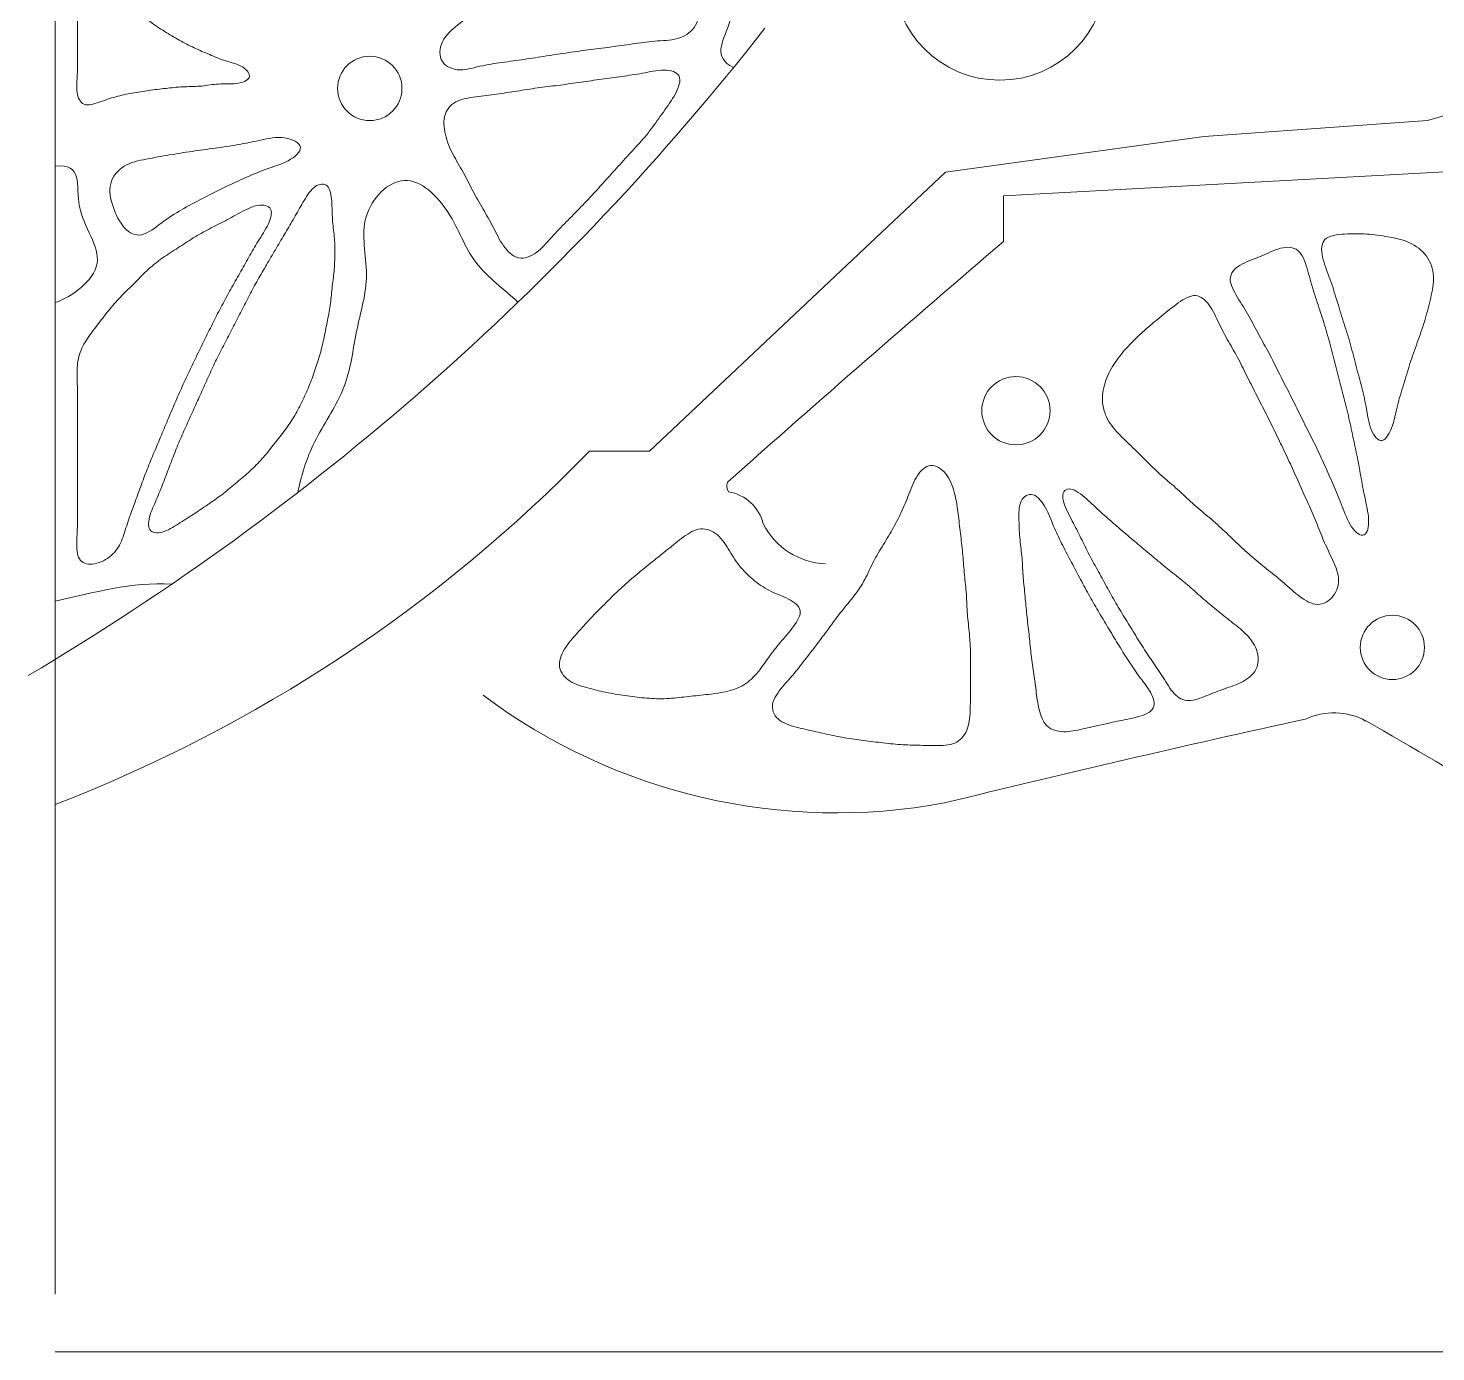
# Model space of a CAD drawing. Header units: inches. Extents: x 36 to 189, y -75 to 56.
# Drawn here: x 35.97 to 50.49, y 17.31 to 30.96 of the extents above; entities that cross this region are included whole.
import ezdxf

# ---------------------------------------------------------------- set-up
doc = ezdxf.new("R2010")
doc.units = ezdxf.units.IN
for name, color, linetype, lineweight in [('01_ORIGINAL_CAD', 7, 'Continuous', 20), ('10_EXTENSION_MASSES', 7, 'Continuous', 15), ('11_NODAL_COURTS', 7, 'Continuous', 15), ('15_NEIGHBOURHOOD_CIRCULATION', 7, 'Continuous', 13)]:
    doc.layers.add(name, color=color, linetype=linetype, lineweight=lineweight)

# ---------------------------------------------------------------- blocks, each defined once
blk = doc.blocks.new('OPTION_01_SCALLOP')
at = {"layer": '01_ORIGINAL_CAD'}
for p, q in [((36.248, 17.906), (36.248, 55.9)), ((71.442, 17.312), (36.248, 17.312))]:
    blk.add_line(p, q, dxfattribs=at)
blk.add_lwpolyline([(53.65, 30.945), (50.4, 30.004), (48.095, 29.84), (45.427, 29.473), (42.376, 26.597), (41.758, 26.597, -0.10797), (36.248, 22.954)], format="xyb", dxfattribs=at)
blk.add_lwpolyline([(46.027, 28.759), (46.027, 29.23), (50.643, 29.479)], dxfattribs=at)
blk.add_circle((45.989, 31.521), 1.1, dxfattribs=at)
for centre, radius, start, end in [((22.02, 47.825), 27.364, 300.648, 321.9453), ((177.596, -125.015), 202.378, 130.55026, 131.62005), ((43.293, 26.24), 0.119, 162.5746, 211.3187), ((43.119, 25.741), 0.443, 13.2811, 80.611), ((44.225, 26.196), 0.761, 207.5896, 267.5639), ((44.306, 28.951), 6.083, 233.183, 280.5392), ((83.889, -134.15), 161.762, 102.40484, 103.75801), ((49.433, 23.211), 0.689, 61.2688, 115.2094), ((27.349, -15.654), 45.391, 56.1832, 60.407)]:
    blk.add_arc(centre, radius, start, end, dxfattribs=at)
at = {"layer": '10_EXTENSION_MASSES'}
for points, knots in [([(40.229, 30.635), (40.203, 30.695), (40.216, 30.777), (40.255, 30.843), (40.295, 30.909), (40.36, 30.959), (40.423, 31.009), (40.486, 31.059), (40.545, 31.109), (40.604, 31.159), (40.662, 31.21), (40.72, 31.262), (40.778, 31.313), (40.836, 31.364), (40.895, 31.415), (40.955, 31.465), (41.014, 31.515), (41.074, 31.564), (41.134, 31.613), (41.193, 31.663), (41.253, 31.713), (41.313, 31.761), (41.373, 31.81), (41.434, 31.858), (41.495, 31.906), (41.556, 31.954), (41.617, 32.001), (41.679, 32.048), (41.741, 32.094), (41.804, 32.14), (41.866, 32.185), (41.929, 32.23), (41.991, 32.275), (42.054, 32.327), (42.116, 32.379), (42.179, 32.439), (42.244, 32.472), (42.309, 32.506), (42.376, 32.513), (42.433, 32.48), (42.49, 32.448), (42.537, 32.377), (42.58, 32.307), (42.622, 32.237), (42.661, 32.169), (42.698, 32.101), (42.735, 32.032), (42.769, 31.964), (42.799, 31.893), (42.828, 31.823), (42.853, 31.75), (42.873, 31.675), (42.893, 31.601), (42.908, 31.525), (42.916, 31.448), (42.924, 31.372), (42.925, 31.293), (42.916, 31.213), (42.907, 31.133), (42.889, 31.051), (42.852, 30.988), (42.814, 30.926), (42.758, 30.882), (42.689, 30.858), (42.621, 30.834), (42.539, 30.831), (42.46, 30.825), (42.381, 30.818), (42.305, 30.809), (42.229, 30.798), (42.152, 30.788), (42.076, 30.777), (42, 30.767), (41.924, 30.756), (41.847, 30.747), (41.77, 30.737), (41.694, 30.727), (41.618, 30.716), (41.541, 30.705), (41.465, 30.695), (41.389, 30.683), (41.313, 30.671), (41.236, 30.659), (41.16, 30.647), (41.084, 30.636), (41.008, 30.624), (40.932, 30.615), (40.856, 30.604), (40.78, 30.594), (40.705, 30.582), (40.627, 30.564), (40.548, 30.546), (40.467, 30.522), (40.394, 30.529), (40.32, 30.537), (40.256, 30.575), (40.229, 30.635)], [0, 0, 0, 0, 0.03125, 0.03125, 0.03125, 0.0625, 0.0625, 0.0625, 0.09375, 0.09375, 0.09375, 0.125, 0.125, 0.125, 0.15625, 0.15625, 0.15625, 0.1875, 0.1875, 0.1875, 0.21875, 0.21875, 0.21875, 0.25, 0.25, 0.25, 0.28125, 0.28125, 0.28125, 0.3125, 0.3125, 0.3125, 0.34375, 0.34375, 0.34375, 0.375, 0.375, 0.375, 0.40625, 0.40625, 0.40625, 0.4375, 0.4375, 0.4375, 0.46875, 0.46875, 0.46875, 0.5, 0.5, 0.5, 0.53125, 0.53125, 0.53125, 0.5625, 0.5625, 0.5625, 0.59375, 0.59375, 0.59375, 0.625, 0.625, 0.625, 0.65625, 0.65625, 0.65625, 0.6875, 0.6875, 0.6875, 0.71875, 0.71875, 0.71875, 0.75, 0.75, 0.75, 0.78125, 0.78125, 0.78125, 0.8125, 0.8125, 0.8125, 0.84375, 0.84375, 0.84375, 0.875, 0.875, 0.875, 0.90625, 0.90625, 0.90625, 0.9375, 0.9375, 0.9375, 0.96875, 0.96875, 0.96875, 1, 1, 1, 1]), ([(36.561, 30.168), (36.517, 30.178), (36.489, 30.22), (36.478, 30.275), (36.467, 30.329), (36.472, 30.395), (36.475, 30.458), (36.478, 30.52), (36.479, 30.578), (36.479, 30.637), (36.478, 30.695), (36.478, 30.754), (36.478, 30.813), (36.477, 30.872), (36.477, 30.931), (36.478, 30.99), (36.478, 31.049), (36.478, 31.109), (36.478, 31.167), (36.479, 31.226), (36.479, 31.283), (36.477, 31.343), (36.475, 31.403), (36.47, 31.465), (36.473, 31.528), (36.476, 31.592), (36.487, 31.657), (36.515, 31.684), (36.544, 31.711), (36.59, 31.701), (36.63, 31.666), (36.67, 31.631), (36.702, 31.572), (36.736, 31.52), (36.77, 31.468), (36.805, 31.422), (36.843, 31.378), (36.88, 31.334), (36.92, 31.291), (36.962, 31.25), (37.004, 31.209), (37.049, 31.17), (37.094, 31.132), (37.139, 31.094), (37.184, 31.057), (37.231, 31.022), (37.277, 30.987), (37.325, 30.954), (37.375, 30.924), (37.424, 30.893), (37.475, 30.863), (37.527, 30.835), (37.578, 30.806), (37.629, 30.778), (37.682, 30.754), (37.735, 30.729), (37.788, 30.707), (37.841, 30.685), (37.894, 30.662), (37.947, 30.639), (38.006, 30.62), (38.065, 30.601), (38.132, 30.586), (38.18, 30.557), (38.229, 30.527), (38.26, 30.482), (38.247, 30.449), (38.234, 30.416), (38.178, 30.396), (38.117, 30.387), (38.057, 30.379), (37.992, 30.384), (37.932, 30.381), (37.872, 30.378), (37.816, 30.367), (37.759, 30.361), (37.702, 30.356), (37.642, 30.356), (37.584, 30.353), (37.525, 30.351), (37.467, 30.346), (37.409, 30.339), (37.351, 30.333), (37.293, 30.326), (37.235, 30.318), (37.178, 30.31), (37.12, 30.302), (37.063, 30.292), (37.006, 30.282), (36.95, 30.271), (36.893, 30.256), (36.837, 30.241), (36.781, 30.222), (36.723, 30.202), (36.665, 30.181), (36.605, 30.159), (36.561, 30.168)], [0, 0, 0, 0, 0.03125, 0.03125, 0.03125, 0.0625, 0.0625, 0.0625, 0.09375, 0.09375, 0.09375, 0.125, 0.125, 0.125, 0.15625, 0.15625, 0.15625, 0.1875, 0.1875, 0.1875, 0.21875, 0.21875, 0.21875, 0.25, 0.25, 0.25, 0.28125, 0.28125, 0.28125, 0.3125, 0.3125, 0.3125, 0.34375, 0.34375, 0.34375, 0.375, 0.375, 0.375, 0.40625, 0.40625, 0.40625, 0.4375, 0.4375, 0.4375, 0.46875, 0.46875, 0.46875, 0.5, 0.5, 0.5, 0.53125, 0.53125, 0.53125, 0.5625, 0.5625, 0.5625, 0.59375, 0.59375, 0.59375, 0.625, 0.625, 0.625, 0.65625, 0.65625, 0.65625, 0.6875, 0.6875, 0.6875, 0.71875, 0.71875, 0.71875, 0.75, 0.75, 0.75, 0.78125, 0.78125, 0.78125, 0.8125, 0.8125, 0.8125, 0.84375, 0.84375, 0.84375, 0.875, 0.875, 0.875, 0.90625, 0.90625, 0.90625, 0.9375, 0.9375, 0.9375, 0.96875, 0.96875, 0.96875, 1, 1, 1, 1]), ([(40.271, 29.861), (40.254, 29.932), (40.249, 30.009), (40.271, 30.071), (40.292, 30.134), (40.341, 30.182), (40.403, 30.209), (40.465, 30.236), (40.54, 30.243), (40.613, 30.252), (40.685, 30.26), (40.756, 30.27), (40.826, 30.281), (40.896, 30.291), (40.966, 30.302), (41.036, 30.313), (41.106, 30.324), (41.176, 30.335), (41.246, 30.345), (41.317, 30.355), (41.388, 30.362), (41.458, 30.371), (41.529, 30.38), (41.599, 30.391), (41.67, 30.401), (41.74, 30.411), (41.811, 30.421), (41.881, 30.431), (41.952, 30.441), (42.022, 30.45), (42.092, 30.46), (42.161, 30.47), (42.23, 30.479), (42.303, 30.493), (42.376, 30.507), (42.454, 30.525), (42.525, 30.524), (42.596, 30.524), (42.661, 30.506), (42.681, 30.462), (42.702, 30.417), (42.678, 30.346), (42.643, 30.28), (42.608, 30.214), (42.562, 30.153), (42.519, 30.093), (42.476, 30.034), (42.437, 29.975), (42.394, 29.919), (42.351, 29.862), (42.304, 29.807), (42.255, 29.753), (42.207, 29.7), (42.157, 29.647), (42.109, 29.593), (42.06, 29.54), (42.011, 29.487), (41.963, 29.433), (41.915, 29.379), (41.866, 29.326), (41.818, 29.272), (41.769, 29.219), (41.719, 29.166), (41.669, 29.114), (41.619, 29.062), (41.568, 29.011), (41.518, 28.96), (41.467, 28.909), (41.418, 28.858), (41.368, 28.802), (41.319, 28.747), (41.269, 28.688), (41.211, 28.646), (41.153, 28.603), (41.086, 28.578), (41.026, 28.59), (40.966, 28.603), (40.913, 28.654), (40.871, 28.713), (40.829, 28.773), (40.798, 28.842), (40.765, 28.906), (40.731, 28.971), (40.695, 29.032), (40.66, 29.093), (40.624, 29.155), (40.588, 29.217), (40.554, 29.281), (40.521, 29.344), (40.489, 29.409), (40.454, 29.472), (40.42, 29.535), (40.382, 29.596), (40.349, 29.659), (40.316, 29.723), (40.288, 29.789), (40.271, 29.861)], [0, 0, 0, 0, 0.03125, 0.03125, 0.03125, 0.0625, 0.0625, 0.0625, 0.09375, 0.09375, 0.09375, 0.125, 0.125, 0.125, 0.15625, 0.15625, 0.15625, 0.1875, 0.1875, 0.1875, 0.21875, 0.21875, 0.21875, 0.25, 0.25, 0.25, 0.28125, 0.28125, 0.28125, 0.3125, 0.3125, 0.3125, 0.34375, 0.34375, 0.34375, 0.375, 0.375, 0.375, 0.40625, 0.40625, 0.40625, 0.4375, 0.4375, 0.4375, 0.46875, 0.46875, 0.46875, 0.5, 0.5, 0.5, 0.53125, 0.53125, 0.53125, 0.5625, 0.5625, 0.5625, 0.59375, 0.59375, 0.59375, 0.625, 0.625, 0.625, 0.65625, 0.65625, 0.65625, 0.6875, 0.6875, 0.6875, 0.71875, 0.71875, 0.71875, 0.75, 0.75, 0.75, 0.78125, 0.78125, 0.78125, 0.8125, 0.8125, 0.8125, 0.84375, 0.84375, 0.84375, 0.875, 0.875, 0.875, 0.90625, 0.90625, 0.90625, 0.9375, 0.9375, 0.9375, 0.96875, 0.96875, 0.96875, 1, 1, 1, 1]), ([(36.844, 29.119), (36.816, 29.201), (36.801, 29.281), (36.82, 29.354), (36.838, 29.427), (36.891, 29.492), (36.958, 29.533), (37.026, 29.575), (37.108, 29.592), (37.187, 29.607), (37.267, 29.623), (37.345, 29.637), (37.424, 29.65), (37.502, 29.663), (37.58, 29.676), (37.659, 29.687), (37.738, 29.699), (37.817, 29.709), (37.897, 29.72), (37.976, 29.731), (38.055, 29.743), (38.133, 29.757), (38.21, 29.77), (38.286, 29.786), (38.366, 29.803), (38.447, 29.82), (38.532, 29.838), (38.612, 29.827), (38.693, 29.816), (38.768, 29.777), (38.776, 29.73), (38.783, 29.683), (38.722, 29.629), (38.649, 29.59), (38.576, 29.551), (38.492, 29.527), (38.414, 29.5), (38.337, 29.472), (38.266, 29.441), (38.194, 29.409), (38.122, 29.377), (38.049, 29.343), (37.976, 29.308), (37.903, 29.273), (37.831, 29.236), (37.76, 29.199), (37.689, 29.162), (37.619, 29.125), (37.55, 29.085), (37.482, 29.045), (37.416, 29.001), (37.347, 28.951), (37.279, 28.9), (37.208, 28.843), (37.141, 28.828), (37.075, 28.814), (37.014, 28.843), (36.963, 28.899), (36.913, 28.955), (36.872, 29.037), (36.844, 29.119)], [0, 0, 0, 0, 0.05, 0.05, 0.05, 0.1, 0.1, 0.1, 0.15, 0.15, 0.15, 0.2, 0.2, 0.2, 0.25, 0.25, 0.25, 0.3, 0.3, 0.3, 0.35, 0.35, 0.35, 0.4, 0.4, 0.4, 0.45, 0.45, 0.45, 0.5, 0.5, 0.5, 0.55, 0.55, 0.55, 0.6, 0.6, 0.6, 0.65, 0.65, 0.65, 0.7, 0.7, 0.7, 0.75, 0.75, 0.75, 0.8, 0.8, 0.8, 0.85, 0.85, 0.85, 0.9, 0.9, 0.9, 0.95, 0.95, 0.95, 1, 1, 1, 1]), ([(37.352, 25.763), (37.298, 25.748), (37.245, 25.755), (37.223, 25.788), (37.201, 25.821), (37.21, 25.882), (37.228, 25.941), (37.246, 26.001), (37.275, 26.06), (37.3, 26.117), (37.325, 26.174), (37.346, 26.229), (37.367, 26.284), (37.388, 26.34), (37.409, 26.396), (37.431, 26.452), (37.452, 26.508), (37.474, 26.564), (37.497, 26.62), (37.519, 26.675), (37.543, 26.73), (37.567, 26.785), (37.591, 26.84), (37.616, 26.895), (37.641, 26.949), (37.666, 27.004), (37.691, 27.059), (37.715, 27.114), (37.74, 27.168), (37.764, 27.223), (37.789, 27.278), (37.813, 27.333), (37.838, 27.388), (37.863, 27.442), (37.888, 27.496), (37.915, 27.55), (37.942, 27.604), (37.969, 27.657), (37.997, 27.711), (38.024, 27.764), (38.052, 27.817), (38.08, 27.87), (38.107, 27.924), (38.135, 27.977), (38.162, 28.031), (38.189, 28.084), (38.217, 28.137), (38.244, 28.191), (38.272, 28.244), (38.3, 28.297), (38.329, 28.35), (38.359, 28.402), (38.389, 28.454), (38.42, 28.505), (38.45, 28.557), (38.481, 28.609), (38.511, 28.661), (38.541, 28.712), (38.572, 28.764), (38.602, 28.816), (38.633, 28.867), (38.663, 28.919), (38.693, 28.97), (38.723, 29.022), (38.753, 29.074), (38.782, 29.127), (38.815, 29.182), (38.848, 29.237), (38.886, 29.294), (38.93, 29.324), (38.974, 29.355), (39.024, 29.358), (39.055, 29.329), (39.085, 29.299), (39.095, 29.237), (39.099, 29.173), (39.104, 29.11), (39.103, 29.047), (39.107, 28.987), (39.111, 28.926), (39.12, 28.869), (39.126, 28.81), (39.131, 28.751), (39.132, 28.691), (39.131, 28.631), (39.131, 28.571), (39.128, 28.511), (39.123, 28.452), (39.118, 28.393), (39.109, 28.335), (39.103, 28.276), (39.096, 28.217), (39.091, 28.158), (39.083, 28.099), (39.075, 28.041), (39.064, 27.983), (39.052, 27.925), (39.041, 27.867), (39.029, 27.809), (39.017, 27.752), (39.004, 27.694), (38.99, 27.636), (38.974, 27.579), (38.957, 27.522), (38.938, 27.465), (38.919, 27.41), (38.899, 27.354), (38.878, 27.299), (38.855, 27.244), (38.833, 27.19), (38.809, 27.135), (38.782, 27.082), (38.756, 27.029), (38.727, 26.977), (38.695, 26.926), (38.663, 26.876), (38.628, 26.828), (38.592, 26.78), (38.556, 26.733), (38.519, 26.686), (38.482, 26.64), (38.445, 26.594), (38.407, 26.547), (38.367, 26.503), (38.327, 26.459), (38.284, 26.417), (38.24, 26.377), (38.195, 26.337), (38.149, 26.299), (38.103, 26.261), (38.058, 26.223), (38.012, 26.184), (37.965, 26.148), (37.918, 26.112), (37.868, 26.078), (37.819, 26.044), (37.77, 26.01), (37.721, 25.977), (37.671, 25.945), (37.622, 25.912), (37.572, 25.881), (37.518, 25.848), (37.465, 25.814), (37.407, 25.778), (37.352, 25.763)], [0, 0, 0, 0, 0.020833, 0.020833, 0.020833, 0.041667, 0.041667, 0.041667, 0.0625, 0.0625, 0.0625, 0.083333, 0.083333, 0.083333, 0.104167, 0.104167, 0.104167, 0.125, 0.125, 0.125, 0.145833, 0.145833, 0.145833, 0.166667, 0.166667, 0.166667, 0.1875, 0.1875, 0.1875, 0.208333, 0.208333, 0.208333, 0.229167, 0.229167, 0.229167, 0.25, 0.25, 0.25, 0.270833, 0.270833, 0.270833, 0.291667, 0.291667, 0.291667, 0.3125, 0.3125, 0.3125, 0.333333, 0.333333, 0.333333, 0.354167, 0.354167, 0.354167, 0.375, 0.375, 0.375, 0.395833, 0.395833, 0.395833, 0.416667, 0.416667, 0.416667, 0.4375, 0.4375, 0.4375, 0.458333, 0.458333, 0.458333, 0.479167, 0.479167, 0.479167, 0.5, 0.5, 0.5, 0.520833, 0.520833, 0.520833, 0.541667, 0.541667, 0.541667, 0.5625, 0.5625, 0.5625, 0.583333, 0.583333, 0.583333, 0.604167, 0.604167, 0.604167, 0.625, 0.625, 0.625, 0.645833, 0.645833, 0.645833, 0.666667, 0.666667, 0.666667, 0.6875, 0.6875, 0.6875, 0.708333, 0.708333, 0.708333, 0.729167, 0.729167, 0.729167, 0.75, 0.75, 0.75, 0.770833, 0.770833, 0.770833, 0.791667, 0.791667, 0.791667, 0.8125, 0.8125, 0.8125, 0.833333, 0.833333, 0.833333, 0.854167, 0.854167, 0.854167, 0.875, 0.875, 0.875, 0.895833, 0.895833, 0.895833, 0.916667, 0.916667, 0.916667, 0.9375, 0.9375, 0.9375, 0.958333, 0.958333, 0.958333, 0.979167, 0.979167, 0.979167, 1, 1, 1, 1]), ([(36.492, 27.571), (36.507, 27.631), (36.535, 27.687), (36.569, 27.74), (36.603, 27.793), (36.642, 27.844), (36.681, 27.894), (36.719, 27.944), (36.756, 27.994), (36.796, 28.043), (36.835, 28.092), (36.877, 28.139), (36.92, 28.184), (36.964, 28.23), (37.01, 28.274), (37.055, 28.319), (37.1, 28.365), (37.144, 28.41), (37.19, 28.454), (37.236, 28.497), (37.284, 28.538), (37.336, 28.575), (37.387, 28.612), (37.441, 28.646), (37.494, 28.68), (37.547, 28.714), (37.599, 28.749), (37.652, 28.782), (37.705, 28.815), (37.759, 28.847), (37.814, 28.876), (37.87, 28.905), (37.926, 28.932), (37.982, 28.961), (38.038, 28.991), (38.093, 29.022), (38.152, 29.054), (38.211, 29.086), (38.275, 29.119), (38.335, 29.13), (38.394, 29.14), (38.45, 29.128), (38.469, 29.092), (38.488, 29.055), (38.471, 28.994), (38.443, 28.935), (38.415, 28.875), (38.376, 28.818), (38.341, 28.762), (38.306, 28.706), (38.275, 28.652), (38.245, 28.597), (38.214, 28.542), (38.183, 28.487), (38.152, 28.432), (38.121, 28.376), (38.089, 28.321), (38.058, 28.266), (38.027, 28.21), (37.997, 28.155), (37.967, 28.099), (37.937, 28.043), (37.909, 27.986), (37.88, 27.929), (37.851, 27.873), (37.823, 27.816), (37.794, 27.759), (37.766, 27.702), (37.738, 27.646), (37.71, 27.588), (37.683, 27.531), (37.656, 27.474), (37.629, 27.416), (37.602, 27.359), (37.575, 27.301), (37.549, 27.243), (37.523, 27.186), (37.497, 27.128), (37.472, 27.069), (37.447, 27.011), (37.423, 26.952), (37.398, 26.894), (37.374, 26.835), (37.349, 26.777), (37.324, 26.718), (37.3, 26.66), (37.275, 26.601), (37.25, 26.543), (37.226, 26.484), (37.202, 26.425), (37.179, 26.366), (37.156, 26.307), (37.135, 26.247), (37.113, 26.187), (37.091, 26.128), (37.069, 26.068), (37.048, 26.009), (37.026, 25.949), (37.004, 25.889), (36.985, 25.828), (36.965, 25.767), (36.947, 25.705), (36.921, 25.649), (36.894, 25.594), (36.858, 25.545), (36.808, 25.506), (36.757, 25.467), (36.691, 25.438), (36.632, 25.433), (36.574, 25.427), (36.524, 25.443), (36.498, 25.486), (36.472, 25.529), (36.47, 25.597), (36.471, 25.664), (36.473, 25.731), (36.476, 25.797), (36.478, 25.861), (36.479, 25.925), (36.479, 25.988), (36.478, 26.051), (36.478, 26.114), (36.478, 26.178), (36.478, 26.241), (36.478, 26.305), (36.478, 26.368), (36.478, 26.432), (36.478, 26.495), (36.478, 26.559), (36.478, 26.622), (36.478, 26.686), (36.478, 26.749), (36.478, 26.813), (36.478, 26.876), (36.478, 26.939), (36.478, 27.003), (36.478, 27.066), (36.479, 27.13), (36.478, 27.193), (36.477, 27.257), (36.474, 27.321), (36.474, 27.385), (36.474, 27.448), (36.476, 27.511), (36.492, 27.571)], [0, 0, 0, 0, 0.020833, 0.020833, 0.020833, 0.041667, 0.041667, 0.041667, 0.0625, 0.0625, 0.0625, 0.083333, 0.083333, 0.083333, 0.104167, 0.104167, 0.104167, 0.125, 0.125, 0.125, 0.145833, 0.145833, 0.145833, 0.166667, 0.166667, 0.166667, 0.1875, 0.1875, 0.1875, 0.208333, 0.208333, 0.208333, 0.229167, 0.229167, 0.229167, 0.25, 0.25, 0.25, 0.270833, 0.270833, 0.270833, 0.291667, 0.291667, 0.291667, 0.3125, 0.3125, 0.3125, 0.333333, 0.333333, 0.333333, 0.354167, 0.354167, 0.354167, 0.375, 0.375, 0.375, 0.395833, 0.395833, 0.395833, 0.416667, 0.416667, 0.416667, 0.4375, 0.4375, 0.4375, 0.458333, 0.458333, 0.458333, 0.479167, 0.479167, 0.479167, 0.5, 0.5, 0.5, 0.520833, 0.520833, 0.520833, 0.541667, 0.541667, 0.541667, 0.5625, 0.5625, 0.5625, 0.583333, 0.583333, 0.583333, 0.604167, 0.604167, 0.604167, 0.625, 0.625, 0.625, 0.645833, 0.645833, 0.645833, 0.666667, 0.666667, 0.666667, 0.6875, 0.6875, 0.6875, 0.708333, 0.708333, 0.708333, 0.729167, 0.729167, 0.729167, 0.75, 0.75, 0.75, 0.770833, 0.770833, 0.770833, 0.791667, 0.791667, 0.791667, 0.8125, 0.8125, 0.8125, 0.833333, 0.833333, 0.833333, 0.854167, 0.854167, 0.854167, 0.875, 0.875, 0.875, 0.895833, 0.895833, 0.895833, 0.916667, 0.916667, 0.916667, 0.9375, 0.9375, 0.9375, 0.958333, 0.958333, 0.958333, 0.979167, 0.979167, 0.979167, 1, 1, 1, 1]), ([(49.342, 28.779), (49.383, 28.819), (49.465, 28.83), (49.544, 28.835), (49.623, 28.84), (49.699, 28.84), (49.773, 28.835), (49.848, 28.83), (49.921, 28.819), (49.995, 28.806), (50.069, 28.793), (50.144, 28.778), (50.213, 28.746), (50.282, 28.715), (50.344, 28.668), (50.388, 28.607), (50.432, 28.547), (50.457, 28.474), (50.461, 28.4), (50.465, 28.326), (50.449, 28.251), (50.432, 28.178), (50.415, 28.104), (50.396, 28.031), (50.375, 27.959), (50.353, 27.886), (50.329, 27.814), (50.303, 27.743), (50.278, 27.671), (50.251, 27.599), (50.227, 27.527), (50.204, 27.454), (50.183, 27.381), (50.161, 27.31), (50.139, 27.238), (50.116, 27.168), (50.097, 27.093), (50.078, 27.019), (50.064, 26.939), (50.038, 26.863), (50.012, 26.788), (49.974, 26.716), (49.932, 26.707), (49.891, 26.697), (49.846, 26.751), (49.818, 26.821), (49.79, 26.891), (49.779, 26.977), (49.765, 27.056), (49.751, 27.135), (49.733, 27.206), (49.715, 27.279), (49.696, 27.351), (49.676, 27.425), (49.657, 27.499), (49.638, 27.573), (49.618, 27.646), (49.598, 27.72), (49.577, 27.793), (49.554, 27.865), (49.531, 27.938), (49.508, 28.011), (49.485, 28.083), (49.463, 28.155), (49.441, 28.227), (49.42, 28.299), (49.393, 28.373), (49.366, 28.447), (49.333, 28.524), (49.317, 28.597), (49.3, 28.67), (49.301, 28.739), (49.342, 28.779)], [0, 0, 0, 0, 0.041667, 0.041667, 0.041667, 0.083333, 0.083333, 0.083333, 0.125, 0.125, 0.125, 0.166667, 0.166667, 0.166667, 0.208333, 0.208333, 0.208333, 0.25, 0.25, 0.25, 0.291667, 0.291667, 0.291667, 0.333333, 0.333333, 0.333333, 0.375, 0.375, 0.375, 0.416667, 0.416667, 0.416667, 0.458333, 0.458333, 0.458333, 0.5, 0.5, 0.5, 0.541667, 0.541667, 0.541667, 0.583333, 0.583333, 0.583333, 0.625, 0.625, 0.625, 0.666667, 0.666667, 0.666667, 0.708333, 0.708333, 0.708333, 0.75, 0.75, 0.75, 0.791667, 0.791667, 0.791667, 0.833333, 0.833333, 0.833333, 0.875, 0.875, 0.875, 0.916667, 0.916667, 0.916667, 0.958333, 0.958333, 0.958333, 1, 1, 1, 1]), ([(48.364, 28.374), (48.366, 28.432), (48.409, 28.48), (48.468, 28.515), (48.527, 28.55), (48.603, 28.574), (48.675, 28.604), (48.748, 28.634), (48.817, 28.671), (48.884, 28.688), (48.952, 28.705), (49.018, 28.703), (49.063, 28.665), (49.109, 28.627), (49.135, 28.553), (49.157, 28.479), (49.18, 28.405), (49.199, 28.332), (49.22, 28.261), (49.241, 28.19), (49.265, 28.122), (49.288, 28.052), (49.311, 27.983), (49.334, 27.913), (49.354, 27.842), (49.375, 27.771), (49.394, 27.7), (49.412, 27.629), (49.43, 27.558), (49.449, 27.487), (49.467, 27.415), (49.486, 27.344), (49.504, 27.273), (49.523, 27.202), (49.542, 27.131), (49.56, 27.06), (49.577, 26.988), (49.594, 26.917), (49.609, 26.845), (49.625, 26.773), (49.64, 26.701), (49.655, 26.629), (49.67, 26.556), (49.685, 26.484), (49.698, 26.412), (49.711, 26.341), (49.724, 26.269), (49.736, 26.199), (49.752, 26.124), (49.768, 26.049), (49.788, 25.969), (49.791, 25.893), (49.794, 25.818), (49.78, 25.748), (49.745, 25.733), (49.71, 25.718), (49.656, 25.758), (49.615, 25.818), (49.574, 25.878), (49.547, 25.956), (49.519, 26.028), (49.492, 26.099), (49.465, 26.164), (49.437, 26.229), (49.408, 26.295), (49.378, 26.361), (49.349, 26.427), (49.319, 26.493), (49.289, 26.56), (49.258, 26.626), (49.226, 26.691), (49.193, 26.756), (49.16, 26.821), (49.127, 26.886), (49.095, 26.952), (49.063, 27.017), (49.03, 27.083), (48.997, 27.148), (48.964, 27.214), (48.93, 27.279), (48.897, 27.345), (48.864, 27.41), (48.831, 27.476), (48.799, 27.541), (48.765, 27.606), (48.731, 27.67), (48.695, 27.733), (48.661, 27.797), (48.626, 27.861), (48.594, 27.925), (48.557, 27.989), (48.521, 28.053), (48.48, 28.115), (48.44, 28.181), (48.401, 28.247), (48.362, 28.316), (48.364, 28.374)], [0, 0, 0, 0, 0.03125, 0.03125, 0.03125, 0.0625, 0.0625, 0.0625, 0.09375, 0.09375, 0.09375, 0.125, 0.125, 0.125, 0.15625, 0.15625, 0.15625, 0.1875, 0.1875, 0.1875, 0.21875, 0.21875, 0.21875, 0.25, 0.25, 0.25, 0.28125, 0.28125, 0.28125, 0.3125, 0.3125, 0.3125, 0.34375, 0.34375, 0.34375, 0.375, 0.375, 0.375, 0.40625, 0.40625, 0.40625, 0.4375, 0.4375, 0.4375, 0.46875, 0.46875, 0.46875, 0.5, 0.5, 0.5, 0.53125, 0.53125, 0.53125, 0.5625, 0.5625, 0.5625, 0.59375, 0.59375, 0.59375, 0.625, 0.625, 0.625, 0.65625, 0.65625, 0.65625, 0.6875, 0.6875, 0.6875, 0.71875, 0.71875, 0.71875, 0.75, 0.75, 0.75, 0.78125, 0.78125, 0.78125, 0.8125, 0.8125, 0.8125, 0.84375, 0.84375, 0.84375, 0.875, 0.875, 0.875, 0.90625, 0.90625, 0.90625, 0.9375, 0.9375, 0.9375, 0.96875, 0.96875, 0.96875, 1, 1, 1, 1]), ([(47.089, 26.949), (47.06, 27.012), (47.046, 27.081), (47.047, 27.15), (47.049, 27.219), (47.066, 27.287), (47.092, 27.352), (47.118, 27.416), (47.153, 27.477), (47.194, 27.534), (47.235, 27.591), (47.281, 27.644), (47.329, 27.695), (47.378, 27.746), (47.428, 27.794), (47.48, 27.841), (47.532, 27.887), (47.584, 27.931), (47.638, 27.975), (47.693, 28.02), (47.748, 28.065), (47.807, 28.109), (47.866, 28.152), (47.928, 28.194), (47.985, 28.2), (48.041, 28.205), (48.092, 28.174), (48.133, 28.123), (48.174, 28.073), (48.206, 28.003), (48.238, 27.937), (48.269, 27.871), (48.301, 27.809), (48.334, 27.749), (48.368, 27.688), (48.405, 27.629), (48.438, 27.568), (48.471, 27.506), (48.501, 27.443), (48.532, 27.38), (48.564, 27.317), (48.596, 27.255), (48.627, 27.193), (48.659, 27.131), (48.69, 27.068), (48.722, 27.006), (48.753, 26.944), (48.786, 26.881), (48.816, 26.819), (48.847, 26.756), (48.877, 26.693), (48.907, 26.63), (48.937, 26.567), (48.967, 26.504), (48.996, 26.441), (49.025, 26.377), (49.054, 26.314), (49.082, 26.25), (49.111, 26.187), (49.139, 26.123), (49.168, 26.059), (49.196, 25.996), (49.224, 25.932), (49.25, 25.869), (49.277, 25.805), (49.301, 25.741), (49.328, 25.677), (49.355, 25.614), (49.385, 25.551), (49.415, 25.487), (49.445, 25.424), (49.474, 25.359), (49.48, 25.292), (49.486, 25.225), (49.467, 25.156), (49.427, 25.104), (49.387, 25.051), (49.326, 25.016), (49.264, 25.017), (49.203, 25.018), (49.141, 25.055), (49.084, 25.098), (49.026, 25.141), (48.973, 25.19), (48.92, 25.236), (48.867, 25.282), (48.814, 25.325), (48.76, 25.368), (48.706, 25.412), (48.652, 25.455), (48.599, 25.5), (48.545, 25.545), (48.494, 25.592), (48.443, 25.641), (48.392, 25.689), (48.342, 25.738), (48.29, 25.786), (48.239, 25.834), (48.187, 25.88), (48.134, 25.925), (48.081, 25.971), (48.027, 26.014), (47.975, 26.061), (47.923, 26.107), (47.873, 26.156), (47.821, 26.203), (47.769, 26.25), (47.716, 26.294), (47.663, 26.34), (47.611, 26.386), (47.561, 26.434), (47.511, 26.484), (47.461, 26.533), (47.412, 26.583), (47.362, 26.632), (47.311, 26.681), (47.259, 26.729), (47.211, 26.78), (47.163, 26.832), (47.119, 26.887), (47.089, 26.949)], [0, 0, 0, 0, 0.025, 0.025, 0.025, 0.05, 0.05, 0.05, 0.075, 0.075, 0.075, 0.1, 0.1, 0.1, 0.125, 0.125, 0.125, 0.15, 0.15, 0.15, 0.175, 0.175, 0.175, 0.2, 0.2, 0.2, 0.225, 0.225, 0.225, 0.25, 0.25, 0.25, 0.275, 0.275, 0.275, 0.3, 0.3, 0.3, 0.325, 0.325, 0.325, 0.35, 0.35, 0.35, 0.375, 0.375, 0.375, 0.4, 0.4, 0.4, 0.425, 0.425, 0.425, 0.45, 0.45, 0.45, 0.475, 0.475, 0.475, 0.5, 0.5, 0.5, 0.525, 0.525, 0.525, 0.55, 0.55, 0.55, 0.575, 0.575, 0.575, 0.6, 0.6, 0.6, 0.625, 0.625, 0.625, 0.65, 0.65, 0.65, 0.675, 0.675, 0.675, 0.7, 0.7, 0.7, 0.725, 0.725, 0.725, 0.75, 0.75, 0.75, 0.775, 0.775, 0.775, 0.8, 0.8, 0.8, 0.825, 0.825, 0.825, 0.85, 0.85, 0.85, 0.875, 0.875, 0.875, 0.9, 0.9, 0.9, 0.925, 0.925, 0.925, 0.95, 0.95, 0.95, 0.975, 0.975, 0.975, 1, 1, 1, 1]), ([(43.643, 23.971), (43.648, 24.029), (43.687, 24.09), (43.731, 24.146), (43.775, 24.202), (43.823, 24.253), (43.867, 24.305), (43.91, 24.357), (43.951, 24.411), (43.992, 24.464), (44.033, 24.517), (44.075, 24.57), (44.116, 24.624), (44.157, 24.678), (44.197, 24.732), (44.237, 24.786), (44.277, 24.841), (44.317, 24.896), (44.359, 24.949), (44.402, 25.002), (44.446, 25.053), (44.487, 25.107), (44.528, 25.16), (44.565, 25.215), (44.597, 25.274), (44.629, 25.334), (44.655, 25.397), (44.686, 25.458), (44.717, 25.518), (44.752, 25.576), (44.788, 25.634), (44.824, 25.692), (44.859, 25.75), (44.892, 25.809), (44.925, 25.868), (44.954, 25.928), (44.982, 25.989), (45.009, 26.05), (45.035, 26.112), (45.061, 26.178), (45.087, 26.244), (45.114, 26.313), (45.153, 26.366), (45.191, 26.418), (45.241, 26.453), (45.295, 26.448), (45.349, 26.444), (45.407, 26.399), (45.447, 26.342), (45.487, 26.286), (45.51, 26.217), (45.525, 26.15), (45.541, 26.083), (45.55, 26.016), (45.559, 25.95), (45.567, 25.883), (45.575, 25.816), (45.583, 25.749), (45.591, 25.683), (45.599, 25.616), (45.605, 25.548), (45.611, 25.481), (45.616, 25.413), (45.622, 25.346), (45.628, 25.279), (45.637, 25.212), (45.642, 25.144), (45.647, 25.077), (45.649, 25.009), (45.653, 24.941), (45.658, 24.874), (45.666, 24.807), (45.672, 24.739), (45.679, 24.672), (45.684, 24.604), (45.686, 24.536), (45.688, 24.468), (45.686, 24.399), (45.685, 24.331), (45.685, 24.262), (45.685, 24.194), (45.685, 24.126), (45.686, 24.058), (45.686, 23.989), (45.683, 23.919), (45.679, 23.849), (45.672, 23.778), (45.647, 23.719), (45.623, 23.659), (45.581, 23.612), (45.524, 23.587), (45.467, 23.563), (45.395, 23.561), (45.324, 23.561), (45.254, 23.562), (45.184, 23.564), (45.116, 23.566), (45.047, 23.568), (44.98, 23.571), (44.913, 23.576), (44.846, 23.582), (44.779, 23.591), (44.711, 23.598), (44.644, 23.606), (44.577, 23.613), (44.511, 23.623), (44.444, 23.632), (44.377, 23.644), (44.312, 23.657), (44.246, 23.67), (44.181, 23.685), (44.115, 23.699), (44.05, 23.714), (43.984, 23.728), (43.915, 23.745), (43.846, 23.763), (43.774, 23.783), (43.722, 23.821), (43.671, 23.859), (43.639, 23.914), (43.643, 23.971)], [0, 0, 0, 0, 0.025, 0.025, 0.025, 0.05, 0.05, 0.05, 0.075, 0.075, 0.075, 0.1, 0.1, 0.1, 0.125, 0.125, 0.125, 0.15, 0.15, 0.15, 0.175, 0.175, 0.175, 0.2, 0.2, 0.2, 0.225, 0.225, 0.225, 0.25, 0.25, 0.25, 0.275, 0.275, 0.275, 0.3, 0.3, 0.3, 0.325, 0.325, 0.325, 0.35, 0.35, 0.35, 0.375, 0.375, 0.375, 0.4, 0.4, 0.4, 0.425, 0.425, 0.425, 0.45, 0.45, 0.45, 0.475, 0.475, 0.475, 0.5, 0.5, 0.5, 0.525, 0.525, 0.525, 0.55, 0.55, 0.55, 0.575, 0.575, 0.575, 0.6, 0.6, 0.6, 0.625, 0.625, 0.625, 0.65, 0.65, 0.65, 0.675, 0.675, 0.675, 0.7, 0.7, 0.7, 0.725, 0.725, 0.725, 0.75, 0.75, 0.75, 0.775, 0.775, 0.775, 0.8, 0.8, 0.8, 0.825, 0.825, 0.825, 0.85, 0.85, 0.85, 0.875, 0.875, 0.875, 0.9, 0.9, 0.9, 0.925, 0.925, 0.925, 0.95, 0.95, 0.95, 0.975, 0.975, 0.975, 1, 1, 1, 1]), ([(46.209, 26.082), (46.235, 26.134), (46.286, 26.161), (46.334, 26.146), (46.382, 26.131), (46.426, 26.074), (46.46, 26.013), (46.494, 25.952), (46.517, 25.887), (46.543, 25.825), (46.569, 25.763), (46.597, 25.705), (46.626, 25.646), (46.656, 25.588), (46.686, 25.529), (46.717, 25.471), (46.748, 25.412), (46.779, 25.354), (46.81, 25.296), (46.841, 25.237), (46.872, 25.179), (46.904, 25.121), (46.936, 25.064), (46.969, 25.006), (47.002, 24.95), (47.036, 24.893), (47.07, 24.836), (47.104, 24.78), (47.138, 24.723), (47.172, 24.666), (47.206, 24.61), (47.241, 24.554), (47.276, 24.498), (47.312, 24.443), (47.348, 24.388), (47.383, 24.334), (47.424, 24.279), (47.465, 24.224), (47.51, 24.169), (47.542, 24.111), (47.574, 24.053), (47.593, 23.993), (47.571, 23.95), (47.549, 23.906), (47.486, 23.88), (47.421, 23.861), (47.356, 23.842), (47.288, 23.83), (47.223, 23.817), (47.158, 23.804), (47.096, 23.789), (47.034, 23.775), (46.971, 23.761), (46.908, 23.748), (46.844, 23.733), (46.779, 23.718), (46.712, 23.703), (46.647, 23.704), (46.582, 23.706), (46.519, 23.725), (46.475, 23.766), (46.432, 23.807), (46.409, 23.87), (46.394, 23.935), (46.378, 23.999), (46.371, 24.066), (46.362, 24.131), (46.354, 24.196), (46.344, 24.259), (46.335, 24.323), (46.326, 24.387), (46.318, 24.452), (46.31, 24.517), (46.303, 24.581), (46.297, 24.646), (46.29, 24.711), (46.282, 24.776), (46.274, 24.841), (46.268, 24.905), (46.261, 24.97), (46.256, 25.035), (46.249, 25.1), (46.243, 25.165), (46.235, 25.23), (46.23, 25.295), (46.225, 25.36), (46.223, 25.426), (46.218, 25.491), (46.212, 25.555), (46.203, 25.619), (46.197, 25.683), (46.191, 25.748), (46.188, 25.814), (46.186, 25.885), (46.184, 25.956), (46.183, 26.031), (46.209, 26.082)], [0, 0, 0, 0, 0.03125, 0.03125, 0.03125, 0.0625, 0.0625, 0.0625, 0.09375, 0.09375, 0.09375, 0.125, 0.125, 0.125, 0.15625, 0.15625, 0.15625, 0.1875, 0.1875, 0.1875, 0.21875, 0.21875, 0.21875, 0.25, 0.25, 0.25, 0.28125, 0.28125, 0.28125, 0.3125, 0.3125, 0.3125, 0.34375, 0.34375, 0.34375, 0.375, 0.375, 0.375, 0.40625, 0.40625, 0.40625, 0.4375, 0.4375, 0.4375, 0.46875, 0.46875, 0.46875, 0.5, 0.5, 0.5, 0.53125, 0.53125, 0.53125, 0.5625, 0.5625, 0.5625, 0.59375, 0.59375, 0.59375, 0.625, 0.625, 0.625, 0.65625, 0.65625, 0.65625, 0.6875, 0.6875, 0.6875, 0.71875, 0.71875, 0.71875, 0.75, 0.75, 0.75, 0.78125, 0.78125, 0.78125, 0.8125, 0.8125, 0.8125, 0.84375, 0.84375, 0.84375, 0.875, 0.875, 0.875, 0.90625, 0.90625, 0.90625, 0.9375, 0.9375, 0.9375, 0.96875, 0.96875, 0.96875, 1, 1, 1, 1]), ([(46.637, 26.131), (46.637, 26.182), (46.672, 26.214), (46.72, 26.206), (46.767, 26.198), (46.828, 26.152), (46.881, 26.105), (46.935, 26.058), (46.982, 26.012), (47.03, 25.968), (47.078, 25.924), (47.127, 25.882), (47.176, 25.84), (47.225, 25.798), (47.274, 25.756), (47.324, 25.714), (47.373, 25.671), (47.423, 25.63), (47.473, 25.588), (47.523, 25.547), (47.573, 25.505), (47.622, 25.463), (47.672, 25.422), (47.722, 25.381), (47.773, 25.34), (47.824, 25.3), (47.876, 25.26), (47.925, 25.218), (47.975, 25.176), (48.023, 25.131), (48.072, 25.088), (48.121, 25.045), (48.172, 25.003), (48.222, 24.962), (48.272, 24.921), (48.322, 24.88), (48.374, 24.84), (48.425, 24.8), (48.477, 24.761), (48.524, 24.714), (48.571, 24.668), (48.612, 24.614), (48.634, 24.553), (48.657, 24.492), (48.661, 24.424), (48.639, 24.367), (48.616, 24.31), (48.568, 24.265), (48.512, 24.232), (48.456, 24.198), (48.392, 24.178), (48.33, 24.156), (48.268, 24.134), (48.208, 24.112), (48.146, 24.086), (48.083, 24.061), (48.018, 24.032), (47.959, 24.027), (47.9, 24.022), (47.847, 24.04), (47.803, 24.081), (47.759, 24.122), (47.724, 24.184), (47.688, 24.242), (47.652, 24.3), (47.614, 24.353), (47.577, 24.407), (47.54, 24.461), (47.504, 24.515), (47.469, 24.57), (47.433, 24.625), (47.399, 24.681), (47.365, 24.737), (47.331, 24.793), (47.296, 24.848), (47.262, 24.904), (47.227, 24.96), (47.194, 25.016), (47.161, 25.073), (47.129, 25.13), (47.097, 25.188), (47.066, 25.245), (47.035, 25.303), (47.003, 25.36), (46.971, 25.418), (46.94, 25.475), (46.908, 25.533), (46.879, 25.591), (46.85, 25.649), (46.823, 25.708), (46.793, 25.766), (46.764, 25.824), (46.733, 25.882), (46.7, 25.946), (46.668, 26.01), (46.636, 26.081), (46.637, 26.131)], [0, 0, 0, 0, 0.03125, 0.03125, 0.03125, 0.0625, 0.0625, 0.0625, 0.09375, 0.09375, 0.09375, 0.125, 0.125, 0.125, 0.15625, 0.15625, 0.15625, 0.1875, 0.1875, 0.1875, 0.21875, 0.21875, 0.21875, 0.25, 0.25, 0.25, 0.28125, 0.28125, 0.28125, 0.3125, 0.3125, 0.3125, 0.34375, 0.34375, 0.34375, 0.375, 0.375, 0.375, 0.40625, 0.40625, 0.40625, 0.4375, 0.4375, 0.4375, 0.46875, 0.46875, 0.46875, 0.5, 0.5, 0.5, 0.53125, 0.53125, 0.53125, 0.5625, 0.5625, 0.5625, 0.59375, 0.59375, 0.59375, 0.625, 0.625, 0.625, 0.65625, 0.65625, 0.65625, 0.6875, 0.6875, 0.6875, 0.71875, 0.71875, 0.71875, 0.75, 0.75, 0.75, 0.78125, 0.78125, 0.78125, 0.8125, 0.8125, 0.8125, 0.84375, 0.84375, 0.84375, 0.875, 0.875, 0.875, 0.90625, 0.90625, 0.90625, 0.9375, 0.9375, 0.9375, 0.96875, 0.96875, 0.96875, 1, 1, 1, 1]), ([(41.538, 24.239), (41.486, 24.278), (41.45, 24.333), (41.447, 24.393), (41.445, 24.453), (41.476, 24.519), (41.515, 24.578), (41.554, 24.637), (41.601, 24.689), (41.647, 24.74), (41.692, 24.791), (41.737, 24.841), (41.784, 24.89), (41.831, 24.939), (41.88, 24.987), (41.929, 25.036), (41.978, 25.084), (42.026, 25.133), (42.076, 25.179), (42.126, 25.226), (42.178, 25.27), (42.23, 25.313), (42.282, 25.357), (42.334, 25.4), (42.387, 25.442), (42.44, 25.485), (42.492, 25.526), (42.546, 25.569), (42.599, 25.611), (42.652, 25.655), (42.707, 25.697), (42.763, 25.739), (42.82, 25.78), (42.881, 25.792), (42.942, 25.804), (43.006, 25.786), (43.058, 25.748), (43.111, 25.71), (43.151, 25.65), (43.188, 25.591), (43.225, 25.532), (43.259, 25.472), (43.301, 25.418), (43.343, 25.365), (43.392, 25.317), (43.444, 25.273), (43.497, 25.23), (43.552, 25.191), (43.615, 25.16), (43.677, 25.128), (43.748, 25.103), (43.809, 25.072), (43.87, 25.041), (43.921, 25.004), (43.93, 24.955), (43.938, 24.907), (43.903, 24.847), (43.861, 24.79), (43.82, 24.733), (43.771, 24.68), (43.727, 24.627), (43.682, 24.574), (43.641, 24.522), (43.602, 24.467), (43.563, 24.412), (43.525, 24.354), (43.48, 24.303), (43.436, 24.251), (43.385, 24.206), (43.327, 24.175), (43.268, 24.143), (43.201, 24.125), (43.134, 24.112), (43.067, 24.1), (42.999, 24.092), (42.932, 24.084), (42.865, 24.077), (42.798, 24.07), (42.731, 24.062), (42.664, 24.055), (42.596, 24.047), (42.528, 24.045), (42.46, 24.043), (42.392, 24.047), (42.324, 24.053), (42.257, 24.059), (42.19, 24.068), (42.123, 24.078), (42.056, 24.088), (41.99, 24.098), (41.924, 24.111), (41.859, 24.124), (41.794, 24.14), (41.727, 24.159), (41.66, 24.178), (41.591, 24.201), (41.538, 24.239)], [0, 0, 0, 0, 0.03125, 0.03125, 0.03125, 0.0625, 0.0625, 0.0625, 0.09375, 0.09375, 0.09375, 0.125, 0.125, 0.125, 0.15625, 0.15625, 0.15625, 0.1875, 0.1875, 0.1875, 0.21875, 0.21875, 0.21875, 0.25, 0.25, 0.25, 0.28125, 0.28125, 0.28125, 0.3125, 0.3125, 0.3125, 0.34375, 0.34375, 0.34375, 0.375, 0.375, 0.375, 0.40625, 0.40625, 0.40625, 0.4375, 0.4375, 0.4375, 0.46875, 0.46875, 0.46875, 0.5, 0.5, 0.5, 0.53125, 0.53125, 0.53125, 0.5625, 0.5625, 0.5625, 0.59375, 0.59375, 0.59375, 0.625, 0.625, 0.625, 0.65625, 0.65625, 0.65625, 0.6875, 0.6875, 0.6875, 0.71875, 0.71875, 0.71875, 0.75, 0.75, 0.75, 0.78125, 0.78125, 0.78125, 0.8125, 0.8125, 0.8125, 0.84375, 0.84375, 0.84375, 0.875, 0.875, 0.875, 0.90625, 0.90625, 0.90625, 0.9375, 0.9375, 0.9375, 0.96875, 0.96875, 0.96875, 1, 1, 1, 1])]:
    blk.add_open_spline(points, degree=3, knots=knots, dxfattribs=at)
at = {"layer": '11_NODAL_COURTS'}
for centre, radius in [((39.492, 30.336), 0.332), ((46.155, 27.014), 0.352), ((50.037, 24.574), 0.331)]:
    blk.add_circle(centre, radius, dxfattribs=at)
at = {"layer": '15_NEIGHBOURHOOD_CIRCULATION'}
for points, knots in [([(41.683, 42.277), (41.629, 42.105), (41.568, 41.954), (41.517, 41.789), (41.466, 41.624), (41.425, 41.444), (41.384, 41.279), (41.344, 41.113), (41.305, 40.963), (41.238, 40.796), (41.172, 40.629), (41.079, 40.445), (40.942, 40.36), (40.804, 40.276), (40.621, 40.29), (40.459, 40.228), (40.297, 40.166), (40.156, 40.028), (40.133, 39.87), (40.11, 39.712), (40.205, 39.535), (40.308, 39.394), (40.41, 39.254), (40.52, 39.149), (40.649, 39.028), (40.779, 38.908), (40.928, 38.772), (41.076, 38.796), (41.224, 38.82), (41.37, 39.004), (41.526, 39.079), (41.681, 39.154), (41.846, 39.12), (41.989, 39.032), (42.132, 38.945), (42.253, 38.803), (42.351, 38.657), (42.449, 38.512), (42.523, 38.363), (42.595, 38.207), (42.666, 38.051), (42.734, 37.889), (42.777, 37.721), (42.821, 37.554), (42.839, 37.382), (42.878, 37.213), (42.917, 37.045), (42.977, 36.879), (43.004, 36.709), (43.032, 36.539), (43.027, 36.365), (43.044, 36.194), (43.06, 36.022), (43.097, 35.853), (43.124, 35.682), (43.151, 35.511), (43.167, 35.339), (43.175, 35.167), (43.182, 34.994), (43.182, 34.822), (43.164, 34.649), (43.146, 34.477), (43.11, 34.305), (43.064, 34.139), (43.017, 33.974), (42.958, 33.814), (42.833, 33.692), (42.708, 33.571), (42.517, 33.487), (42.457, 33.35), (42.396, 33.212), (42.466, 33.021), (42.553, 32.863), (42.641, 32.705), (42.746, 32.581), (42.845, 32.442), (42.945, 32.304), (43.039, 32.152), (43.107, 31.992), (43.176, 31.833), (43.218, 31.667), (43.236, 31.496), (43.255, 31.325), (43.248, 31.151), (43.191, 30.984), (43.133, 30.817), (43.025, 30.657), (43.242, 30.551)], [0, 0, 0, 0, 0.034483, 0.034483, 0.034483, 0.068966, 0.068966, 0.068966, 0.103448, 0.103448, 0.103448, 0.137931, 0.137931, 0.137931, 0.172414, 0.172414, 0.172414, 0.206897, 0.206897, 0.206897, 0.241379, 0.241379, 0.241379, 0.275862, 0.275862, 0.275862, 0.310345, 0.310345, 0.310345, 0.344828, 0.344828, 0.344828, 0.37931, 0.37931, 0.37931, 0.413793, 0.413793, 0.413793, 0.448276, 0.448276, 0.448276, 0.482759, 0.482759, 0.482759, 0.517241, 0.517241, 0.517241, 0.551724, 0.551724, 0.551724, 0.586207, 0.586207, 0.586207, 0.62069, 0.62069, 0.62069, 0.655172, 0.655172, 0.655172, 0.689655, 0.689655, 0.689655, 0.724138, 0.724138, 0.724138, 0.758621, 0.758621, 0.758621, 0.793103, 0.793103, 0.793103, 0.827586, 0.827586, 0.827586, 0.862069, 0.862069, 0.862069, 0.896552, 0.896552, 0.896552, 0.931034, 0.931034, 0.931034, 0.965517, 0.965517, 0.965517, 1, 1, 1, 1]), ([(36.248, 28.128), (36.422, 28.19), (36.649, 28.353), (36.679, 28.531), (36.709, 28.71), (36.541, 28.904), (36.499, 29.119), (36.456, 29.335), (36.538, 29.572), (36.248, 29.534)], [0, 0, 0, 0, 0.333333, 0.333333, 0.333333, 0.666667, 0.666667, 0.666667, 1, 1, 1, 1]), ([(41.02, 28.133), (40.885, 28.259), (40.704, 28.388), (40.585, 28.544), (40.467, 28.699), (40.413, 28.882), (40.301, 29.056), (40.189, 29.23), (40.02, 29.395), (39.85, 29.388), (39.68, 29.382), (39.511, 29.205), (39.455, 29.014), (39.399, 28.823), (39.458, 28.618), (39.457, 28.42), (39.457, 28.221), (39.397, 28.029), (39.356, 27.833), (39.316, 27.638), (39.296, 27.439), (39.225, 27.256), (39.154, 27.072), (39.034, 26.904), (38.942, 26.729), (38.851, 26.554), (38.789, 26.371), (38.75, 26.171)], [0, 0, 0, 0, 0.111111, 0.111111, 0.111111, 0.222222, 0.222222, 0.222222, 0.333333, 0.333333, 0.333333, 0.444444, 0.444444, 0.444444, 0.555556, 0.555556, 0.555556, 0.666667, 0.666667, 0.666667, 0.777778, 0.777778, 0.777778, 0.888889, 0.888889, 0.888889, 1, 1, 1, 1])]:
    blk.add_open_spline(points, degree=3, knots=knots, dxfattribs=at)
blk.add_open_spline([(37.449, 25.225), (37.038, 25.254), (36.645, 25.137), (36.248, 25.05)], degree=3, dxfattribs=at)

msp = doc.modelspace()

# ---------------------------------------------------------------- block references
msp.add_blockref('OPTION_01_SCALLOP', (0, 0))

doc.saveas('drawing.dxf')
